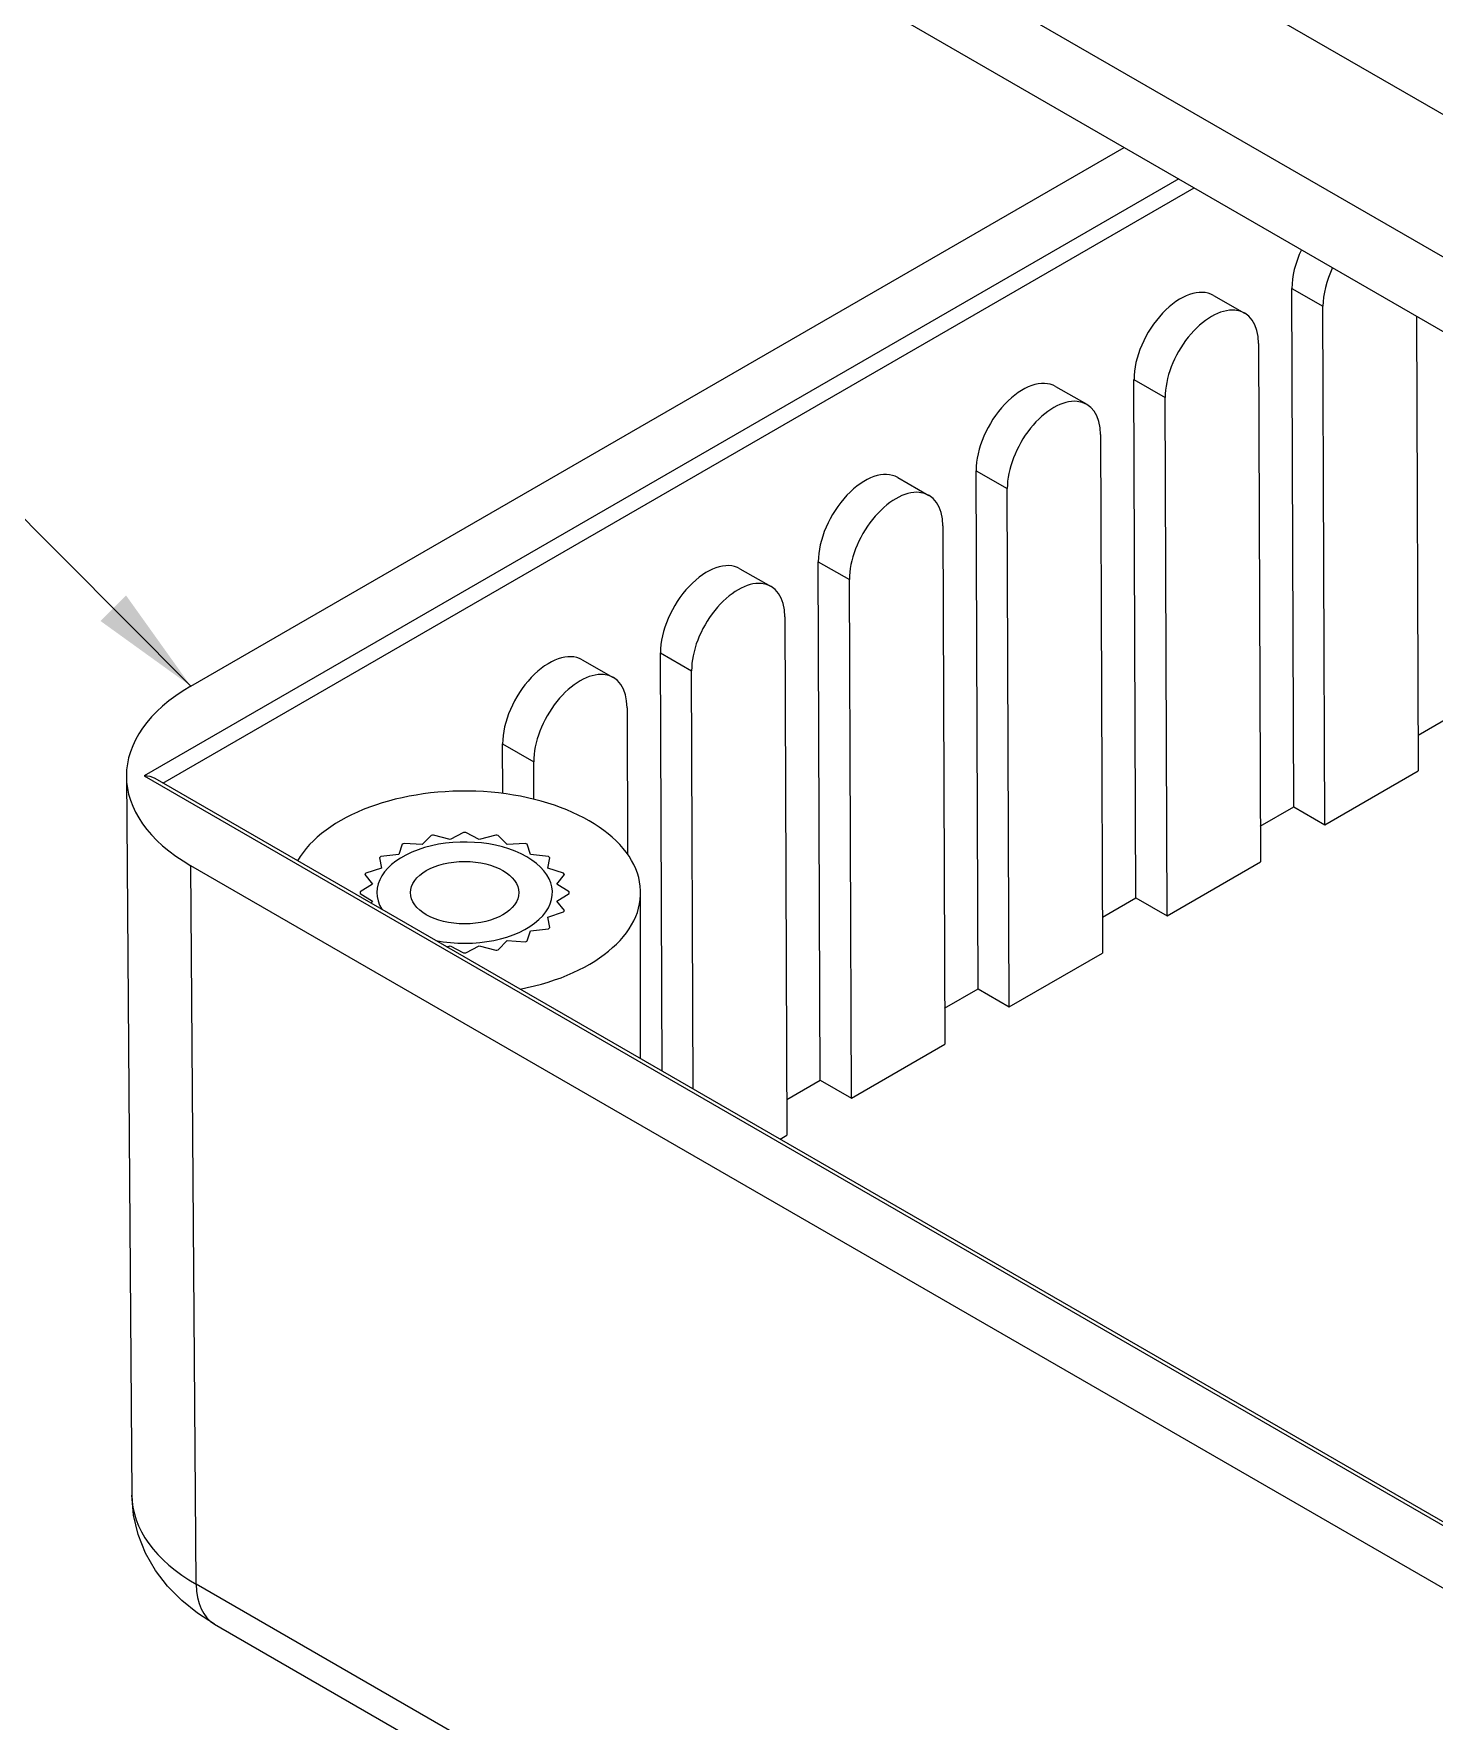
# Model space of a CAD drawing. Header units: millimetres. Extents: x 13 to 546, y 6 to 425.
# Drawn here: x 383 to 414.83, y 283.96 to 322.32 of the extents above; entities that cross this region are included whole.
import ezdxf

# ---------------------------------------------------------------- set-up
doc = ezdxf.new("R2010")
doc.units = ezdxf.units.MM
for name, color, linetype, lineweight in [('Symbol (ANSI)', 7, 'Continuous', 9), ('Visible (ANSI)', 7, 'Continuous', 18), ('Visible Narrow (ANSI)', 7, 'Continuous', 9)]:
    doc.layers.add(name, color=color, linetype=linetype, lineweight=lineweight)
doc.styles.add('Note Text (ANSI)', font='ARIAL.TTF')
doc.dimstyles.new('Default - mm (ANSI)$7', dxfattribs={"dimtxt": 2.54, "dimasz": 2.5, "dimexe": 3.175, "dimexo": 1.6002, "dimgap": 0.8, "dimtad": 0, "dimtih": 1, "dimtoh": 1, "dimrnd": 1e-08, "dimzin": 4, "dimdsep": 46, "dimtxsty": 'Note Text (ANSI)', "dimcen": 0.09, "dimdle": 10, "dimclrd": 256, "dimclre": 256, "dimclrt": 256, "dimadec": 1, "dimazin": 0, "dimtfac": 1.2, "dimtofl": 0, "dimtmove": 0, "dimatfit": 3, "dimfxl": 0, "dimtolj": 1, "dimtzin": 0, "dimlwd": -1, "dimlwe": -1, "dimarcsym": 0})

msp = doc.modelspace()

# ---------------------------------------------------------------- linework, layer by layer
at = {"layer": 'Visible (ANSI)'}
for p, q in [((386.573, 331.985), (419.101, 313.205)), ((386.574, 307.49), (407.787, 319.738)), ((411.638, 304.747), (411.594, 316.53)), ((409.813, 316.374), (410.52, 315.969)), ((412.345, 304.339), (412.301, 316.126)), ((414.428, 315.904), (414.467, 305.564)), ((410.835, 315.279), (410.88, 303.493)), ((406.226, 314.303), (406.933, 313.898)), ((408.051, 302.676), (408.007, 314.459)), ((408.759, 302.268), (408.714, 314.055)), ((407.248, 313.209), (407.293, 301.422)), ((404.464, 300.605), (404.42, 312.388)), ((402.639, 312.232), (403.346, 311.827)), ((405.172, 300.197), (405.127, 311.984)), ((403.661, 311.138), (403.706, 299.351)), ((399.052, 310.161), (399.759, 309.756)), ((400.878, 298.534), (400.833, 310.318)), ((401.585, 298.126), (401.54, 309.913)), ((400.075, 309.067), (400.119, 297.28)), ((395.465, 308.09), (396.172, 307.685)), ((397.282, 298.74), (397.246, 308.247)), ((397.989, 298.332), (397.953, 307.842)), ((396.488, 306.996), (396.5, 303.668)), ((414.464, 306.378), (415.225, 306.818)), ((393.663, 305.05), (393.659, 306.176)), ((385.109, 305.436), (385.233, 289.096)), ((394.369, 304.919), (394.366, 305.771)), ((412.345, 304.339), (414.467, 305.564)), ((422.636, 284.101), (385.765, 305.389)), ((410.877, 304.307), (411.638, 304.747)), ((411.638, 304.747), (412.345, 304.339)), ((391.378, 303.895), (391.297, 303.661)), ((391.834, 303.886), (391.423, 303.914)), ((392.036, 304.094), (391.834, 303.886)), ((392.465, 304.005), (392.089, 304.104)), ((392.768, 304.166), (392.465, 304.005)), ((393.128, 304.005), (392.825, 304.166)), ((393.503, 304.104), (393.128, 304.005)), ((393.759, 303.886), (393.557, 304.094)), ((394.169, 303.914), (393.759, 303.886)), ((394.296, 303.661), (394.215, 303.895)), ((390.859, 303.588), (390.907, 303.351)), ((391.297, 303.661), (390.892, 303.614)), ((394.701, 303.614), (394.296, 303.661)), ((394.686, 303.351), (394.734, 303.588)), ((408.759, 302.268), (410.88, 303.493)), ((419.101, 284.628), (386.574, 303.408)), ((390.529, 303.204), (390.702, 302.987)), ((390.907, 303.351), (390.547, 303.235)), ((395.046, 303.235), (394.686, 303.351)), ((394.891, 302.987), (395.064, 303.204)), ((390.702, 302.987), (390.422, 302.812)), ((390.422, 302.779), (390.702, 302.604)), ((395.171, 302.812), (394.891, 302.987)), ((394.891, 302.604), (395.171, 302.779)), ((396.796, 299.02), (396.796, 302.795)), ((390.702, 302.604), (390.666, 302.559)), ((394.686, 302.239), (395.046, 302.356)), ((395.064, 302.387), (394.891, 302.604)), ((407.29, 302.236), (408.051, 302.676)), ((408.051, 302.676), (408.759, 302.268)), ((394.296, 301.93), (394.701, 301.976)), ((394.734, 302.003), (394.686, 302.239)), ((392.388, 301.566), (392.465, 301.586)), ((392.465, 301.586), (392.768, 301.424)), ((392.825, 301.424), (393.128, 301.586)), ((393.128, 301.586), (393.503, 301.486)), ((393.557, 301.496), (393.759, 301.704)), ((393.759, 301.704), (394.169, 301.677)), ((394.215, 301.696), (394.296, 301.93)), ((405.172, 300.197), (407.293, 301.422)), ((403.703, 300.166), (404.464, 300.605)), ((404.464, 300.605), (405.172, 300.197)), ((401.585, 298.126), (403.706, 299.351)), ((400.116, 298.095), (400.878, 298.534)), ((400.878, 298.534), (401.585, 298.126)), ((399.965, 297.191), (400.119, 297.28)), ((387.112, 286.162), (419.515, 267.454))]:
    msp.add_line(p, q, dxfattribs=at)
at = {"layer": 'Visible (ANSI)', "flags": 128}
msp.add_lwpolyline([(387.112, 286.162), (386.723, 286.413), (386.366, 286.701), (386.046, 287.025), (385.771, 287.384), (385.545, 287.78), (385.376, 288.202), (385.271, 288.644), (385.233, 289.096)], dxfattribs=at)
at = {"layer": 'Visible (ANSI)'}
for centre, major_axis, ratio, start_param, end_param in [((412.655, 317.143), (0.745, 1.302), 0.579864, 1.693224, 2.354003), ((413.362, 316.738), (0.745, 1.302), 0.579864, 1.695297, 2.354003), ((409.068, 315.072), (0.745, 1.302), 0.579864, 0, 2.354003), ((409.775, 314.667), (0.745, 1.302), 0.579864, 5.495596, 8.637189), ((405.481, 313.001), (0.745, 1.302), 0.579864, 0, 2.354003), ((406.188, 312.596), (0.745, 1.302), 0.579864, 5.495596, 8.637189), ((401.894, 310.93), (0.745, 1.302), 0.579864, 0, 2.354003), ((402.601, 310.525), (0.745, 1.302), 0.579864, 5.495596, 8.637189), ((398.307, 308.859), (0.745, 1.302), 0.579864, 0, 2.354003), ((399.014, 308.454), (0.745, 1.302), 0.579864, 5.495596, 8.637189), ((394.72, 306.788), (0.745, 1.302), 0.579864, 0, 2.354003), ((395.427, 306.383), (0.745, 1.302), 0.579864, 5.495596, 8.637189), ((390.109, 305.449), (-5, 0), 0.577339, 5.497797, 7.068574), ((385.515, 305.245), (-0.354, 0), 0.57735, 3.926991, 4.712389), ((392.796, 302.795), (4, 0), 0.57735, 5.032326, 9.104841), ((392.796, 302.795), (-1.994, 0), 0.57735, 1.235574, 6.618408), ((392.796, 302.795), (2.375, 0), 0.57735, 2.187196, 2.211033), ((392.796, 302.795), (2.375, 0), 0.57735, 1.873037, 1.896874), ((392.796, 302.795), (2.375, 0), 0.57735, 1.558878, 1.582715), ((392.796, 302.795), (2.375, 0), 0.57735, 1.244718, 1.268556), ((392.796, 302.795), (2.375, 0), 0.57735, 0.930559, 0.954396), ((392.796, 302.795), (2.375, 0), 0.57735, 2.501356, 2.525193), ((392.796, 302.795), (2.375, 0), 0.57735, 0.6164, 0.640237), ((392.796, 302.795), (-2.375, 0), 0.57735, 5.957107, 5.980945), ((392.796, 302.795), (2.375, 0), 0.57735, 0.302241, 0.326078), ((392.796, 302.795), (-2.375, 0), 0.57735, 6.271267, 6.295104), ((392.796, 302.795), (2.375, 0), 0.57735, 6.271267, 6.295104), ((392.796, 302.795), (2.375, 0), 0.57735, 5.957107, 5.980945), ((392.796, 302.795), (-2.375, 0), 0.57735, 2.501356, 2.525193), ((392.796, 302.795), (-2.375, 0), 0.57735, 2.187196, 2.211033), ((392.796, 302.795), (-2.375, 0), 0.57735, 1.558878, 1.582715), ((392.796, 302.795), (-2.375, 0), 0.57735, 1.873037, 1.896874)]:
    msp.add_ellipse(centre, major_axis=major_axis, ratio=ratio, start_param=start_param, end_param=end_param, dxfattribs=at)
msp.add_ellipse((392.796, 302.795), major_axis=(-1.232, 0), ratio=0.57735, dxfattribs=at)
at = {"layer": 'Visible Narrow (ANSI)'}
for p, q in [((420.515, 317.317), (388.038, 336.068)), ((386.624, 333.647), (419.101, 314.896)), ((409.025, 319.023), (385.515, 305.449)), ((385.941, 305.288), (409.378, 318.819)), ((411.594, 316.53), (412.301, 316.126)), ((408.007, 314.459), (408.714, 314.055)), ((404.42, 312.388), (405.127, 311.984)), ((400.833, 310.318), (401.54, 309.913)), ((397.246, 308.247), (397.953, 307.842)), ((393.659, 306.176), (394.366, 305.771)), ((385.515, 305.449), (422.636, 284.017)), ((386.697, 287.071), (386.574, 303.408)), ((419.101, 268.363), (386.697, 287.071))]:
    msp.add_line(p, q, dxfattribs=at)
for centre, major_axis, ratio, start_param, end_param in [((390.233, 289.119), (-5, -0.015), 0.577345, 0.002618, 0.783643), ((388.112, 287.894), (-1, -1.732), 0.57735, 5.50215, 6.283185)]:
    msp.add_ellipse(centre, major_axis=major_axis, ratio=ratio, start_param=start_param, end_param=end_param, dxfattribs=at)

# ---------------------------------------------------------------- leaders
at = {"layer": 'Symbol (ANSI)', "annotation_type": 0, "has_hookline": 1, "hookline_direction": 1, "text_width": 58.56}
msp.add_leader([(386.574, 307.49), (381.854, 312.234), (379.354, 312.234)], dimstyle='Default - mm (ANSI)$7', override={"dimtad": 0}, dxfattribs=at)

doc.saveas('drawing.dxf')
